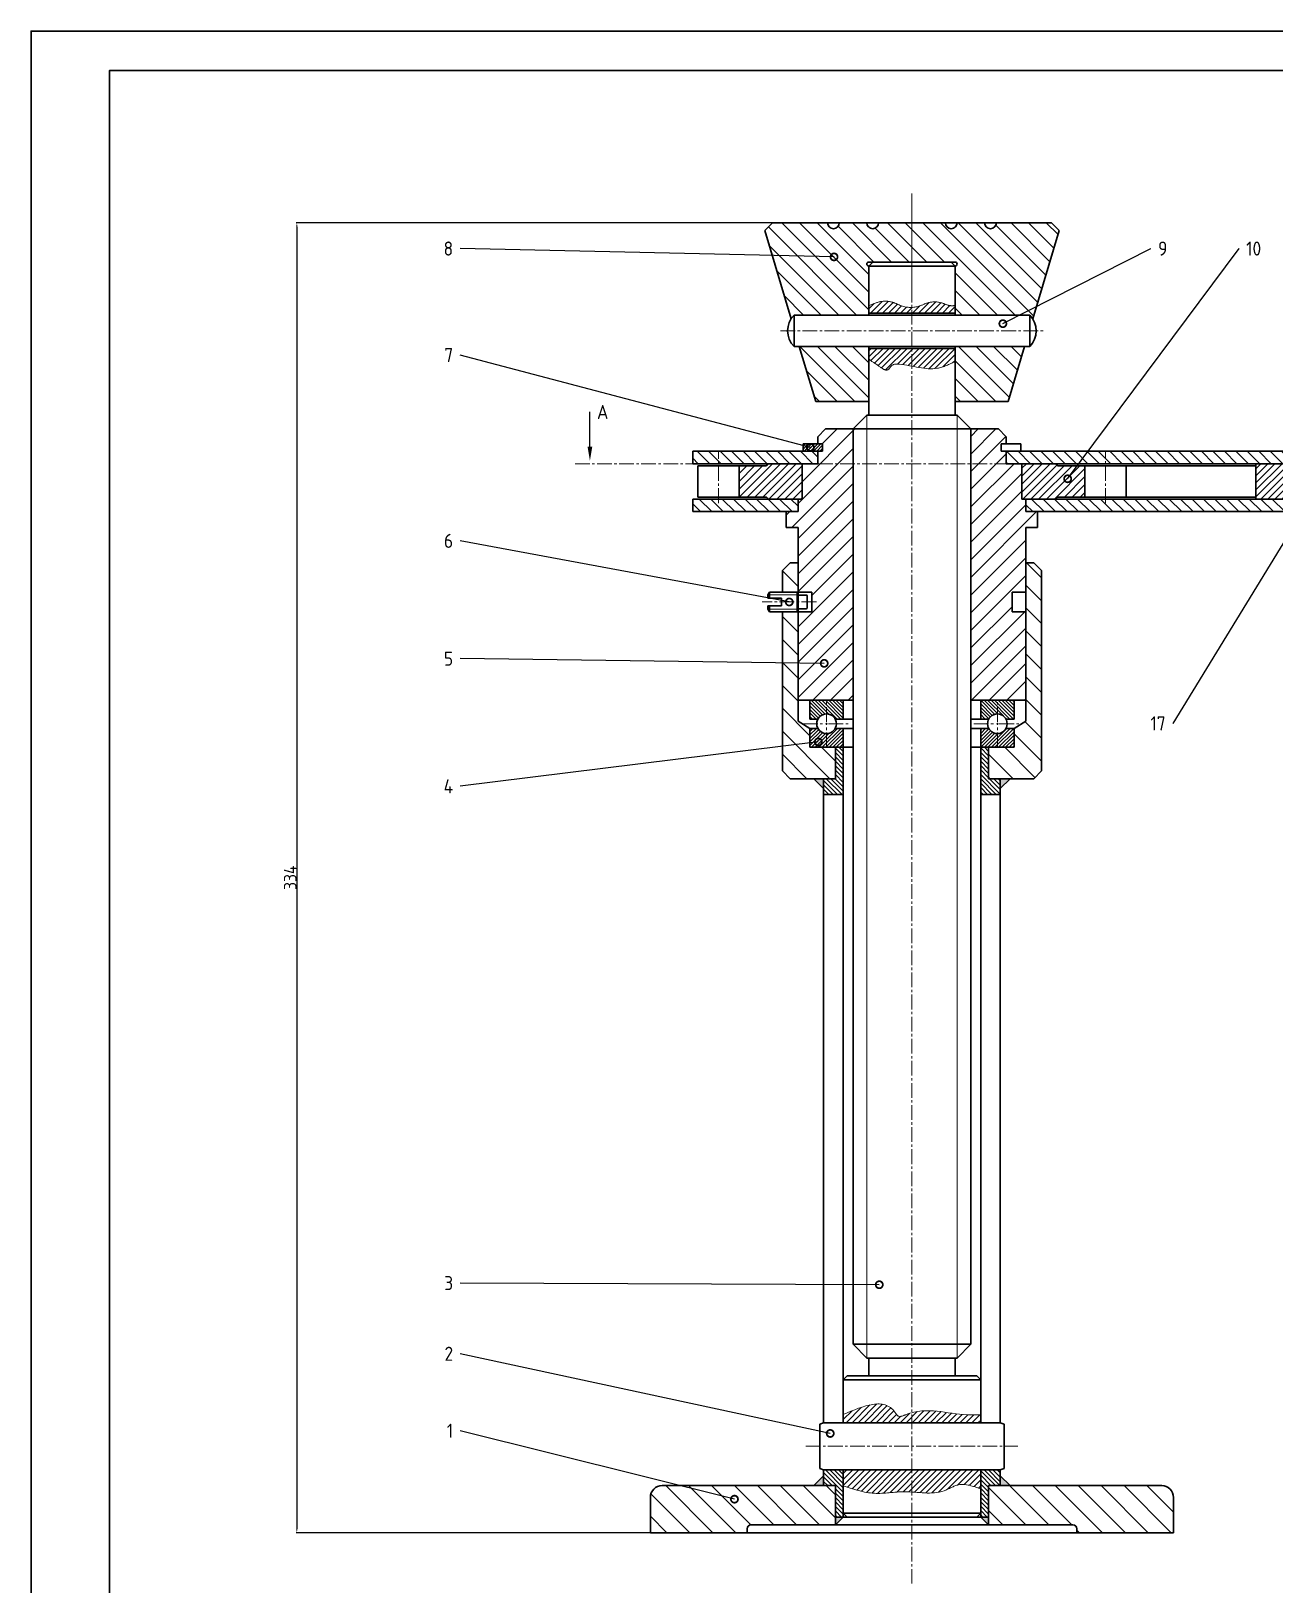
# Model space of a CAD drawing. Header units: millimetres. Extents: x 0 to 841, y 0 to 594.
# Drawn here: x 0 to 316.8, y 198.3 to 594 of the extents above; entities that cross this region are included whole.
import ezdxf
from ezdxf import colors
from ezdxf.entities.mleader import LeaderData, LeaderLine
from ezdxf.math import Vec2, Vec3

# ---------------------------------------------------------------- set-up
doc = ezdxf.new("R2010")
doc.units = ezdxf.units.MM
doc.header["$LTSCALE"] = 5
doc.linetypes.add('ACAD_ISO10W100', pattern=[18, 12, -3, 0, -3])
doc.linetypes.add('CENTER2', pattern=[1.125, 0.75, -0.125, 0.125, -0.125])
doc.layers.get('0').update_dxf_attribs({"lineweight": 30})
for name, color, linetype, lineweight in [('Axe mici', 7, 'ACAD_ISO10W100', 13), ('Cote', 7, 'Continuous', 13), ('Hasuri', 7, 'Continuous', 13), ('Thick', 7, 'Continuous', 30), ('Thick line', 7, 'Continuous', 30), ('Thin', 7, 'Continuous', 13)]:
    doc.layers.add(name, color=color, linetype=linetype, lineweight=lineweight)
doc.styles.get("Standard").update_dxf_attribs({"font": 'isocp.shx'})
doc.dimstyles.get("Standard").update_dxf_attribs({"dimtxt": 3.2, "dimasz": 1, "dimexe": 0.18, "dimexo": 0.0625, "dimgap": 0.09, "dimtad": 1, "dimdec": 0, "dimzin": 0, "dimdsep": 46, "dimtxsty": 'Standard', "dimcen": 0.09, "dimadec": 0, "dimazin": 0, "dimtfac": 1, "dimtdec": 0, "dimtofl": 0, "dimtmove": 0, "dimatfit": 3, "dimfxl": 1, "dimtolj": 1, "dimtzin": 0, "dimarcsym": 1})

# ---------------------------------------------------------------- blocks, each defined once
blk = doc.blocks.new('*U1')
at = {"layer": 'Axe mici', "color": 0, "linetype": 'CENTER2', "transparency": 16777216}
blk.add_line((0, 198.1), (0, -154.36), dxfattribs=at)
blk = doc.blocks.new('*U4')
at = {"layer": 'Axe mici', "color": 0, "linetype": 'CENTER2', "transparency": 16777216}
for p, q in [((0, 0.5), (0, 6)), ((-6, 0), (-0.5, 0)), ((0.5, 0), (6, 0)), ((0, -6), (0, -0.5))]:
    blk.add_line(p, q, dxfattribs=at)
at = {"layer": 'Axe mici', "color": 0, "linetype": 'Continuous', "transparency": 16777216}
for p, q in [((-0.25, 0), (0.25, 0)), ((0, -0.25), (0, 0.25))]:
    blk.add_line(p, q, dxfattribs=at)
blk = doc.blocks.new('*U5')
at = {"layer": 'Axe mici', "color": 0, "linetype": 'CENTER2', "transparency": 16777216}
for p, q in [((0, 0.5), (0, 6)), ((-6, 0), (-0.5, 0)), ((0.5, 0), (6, 0)), ((0, -6), (0, -0.5))]:
    blk.add_line(p, q, dxfattribs=at)
at = {"layer": 'Axe mici', "color": 0, "linetype": 'Continuous', "transparency": 16777216}
for p, q in [((-0.25, 0), (0.25, 0)), ((0, -0.25), (0, 0.25))]:
    blk.add_line(p, q, dxfattribs=at)
blk = doc.blocks.new('*U7')
at = {"layer": 'Axe mici', "color": 0, "linetype": 'CENTER2', "transparency": 16777216}
blk.add_line((0, -6.5), (0, 6.5), dxfattribs=at)
blk = doc.blocks.new('*U8')
at = {"layer": 'Axe mici', "color": 0, "linetype": 'CENTER2', "transparency": 16777216}
blk.add_line((0, -6.5), (0, 6.5), dxfattribs=at)
blk = doc.blocks.new('*U17')
at = {"layer": 'Thin', "color": 0, "linetype": 'CENTER2', "transparency": 16777216}
blk.add_line((6.9, 0), (-6.9, 0), dxfattribs=at)
blk = doc.blocks.new('*U32')
at = {"layer": 'Axe mici', "color": 0, "linetype": 'CENTER2', "transparency": 16777216}
blk.add_line((-44.89, 0), (132.21, 0), dxfattribs=at)
blk = doc.blocks.new('_DotSmall')
at = {"color": 0, "linetype": 'ByBlock', "const_width": 0.5}
blk.add_lwpolyline([(-0.0625, 0, 1), (0.0625, 0, 1)], format="xyb", close=True, dxfattribs=at)
blk = doc.blocks.new('*D35')
at = {"layer": 'Cote', "color": 0, "lineweight": -2, "transparency": 16777216}
for p, q in [((188.78, 545.18), (67.51, 545.18)), ((67.69, 544.18), (67.69, 212.63)), ((188.78, 211.63), (67.51, 211.63))]:
    blk.add_line(p, q, dxfattribs=at)
at = {"layer": 'Cote', "color": 0, "transparency": 16777216}
for points in [[(67.52, 544.18), (67.85, 544.18), (67.69, 545.18)], [(67.52, 212.63), (67.85, 212.63), (67.69, 211.63)]]:
    blk.add_solid(points, dxfattribs=at)
at = {"layer": 'Defpoints', "color": 0, "transparency": 16777216}
for p in [(188.85, 545.18), (67.69, 211.63), (188.85, 211.63)]:
    blk.add_point(p, dxfattribs=at)
at = {"layer": 'Cote', "color": 0, "transparency": 16777216, "insert": (66, 378.41), "char_height": 3.2, "attachment_point": 5, "rotation": 90}
blk.add_mtext('\\A1;334', dxfattribs=at)
blk = doc.blocks.new('*U38')
at = {"layer": 'Cote', "color": 0, "linetype": 'CENTER2', "transparency": 16777216}
blk.add_line((-27.02, 0), (27, 0), dxfattribs=at)
blk = doc.blocks.new('*U39')
at = {"layer": 'Cote', "color": 0, "linetype": 'CENTER2', "transparency": 16777216}
blk.add_line((-18.5, 0), (48.58, 0), dxfattribs=at)

msp = doc.modelspace()

# ---------------------------------------------------------------- hatches: boundary and pattern name
at = {"layer": 'Axe mici', "transparency": 33554687}
h = msp.add_hatch(dxfattribs=at)
h.set_pattern_fill('ANSI31', color=256, scale=0.34)
edge = h.paths.add_edge_path()
edge.add_line((235.35, 513.18), (224.35, 513.18))
edge.add_line((224.35, 513.18), (224.35, 508.67))
edge.add_spline(control_points=[(224.35, 508.67), (226.6, 508.24), (230.28, 507.43), (233.85, 509.14), (235.35, 509.85)], knot_values=[12.101327, 12.101327, 12.101327, 12.101327, 18.774366, 23.600512, 23.600512, 23.600512, 23.600512], degree=3, periodic=0)
edge.add_line((235.35, 509.85), (235.35, 513.18))
edge = h.paths.add_edge_path()
edge.add_line((224.35, 513.18), (213.35, 513.18))
edge.add_line((213.35, 513.18), (213.35, 510.44))
edge.add_spline(control_points=[(213.35, 510.44), (214.21, 509.88), (215.62, 508.95), (218.16, 507.08), (219.18, 509.28), (221.57, 509.19), (223.31, 508.88), (224.35, 508.67)], knot_values=[0, 0, 0, 0, 3.375082, 5.54954, 7.108817, 9.028892, 12.101327, 12.101327, 12.101327, 12.101327], degree=3, periodic=0)
edge.add_line((224.35, 508.67), (224.35, 513.18))
edge = h.paths.add_edge_path()
edge.add_spline(control_points=[(224.35, 523.63), (223.35, 523.59), (221.67, 523.85), (219.3, 525.22), (216.32, 525.34), (214.33, 524.49), (213.35, 524.07)], knot_values=[0, 0, 0, 0, 2.930173, 4.863405, 8.163182, 11.343747, 11.343747, 11.343747, 11.343747], degree=3, periodic=0)
edge.add_line((213.35, 524.07), (213.35, 522.18))
edge.add_line((213.35, 522.18), (224.35, 522.18))
edge.add_line((224.35, 522.18), (224.35, 523.63))
edge = h.paths.add_edge_path()
edge.add_spline(control_points=[(235.35, 524.11), (234.87, 524.07), (233.7, 523.98), (231.62, 525.09), (228.68, 525.16), (226.37, 523.9), (224.88, 523.66), (224.35, 523.63)], knot_values=[11.343747, 11.343747, 11.343747, 11.343747, 12.751434, 14.814129, 18.20121, 21.040683, 22.619795, 22.619795, 22.619795, 22.619795], degree=3, periodic=0)
edge.add_line((224.35, 523.63), (224.35, 522.18))
edge.add_line((224.35, 522.18), (235.35, 522.18))
edge.add_line((235.35, 522.18), (235.35, 524.11))
h = msp.add_hatch(dxfattribs=at)
h.set_pattern_fill('ANSI31', color=256, scale=0.34)
edge = h.paths.add_edge_path()
edge.add_spline(control_points=[(224.35, 242.2), (223.83, 242.06), (222.61, 241.67), (220.87, 240.85), (217.82, 246.39), (212.07, 243.96), (206.85, 241.74)], knot_values=[0, 0, 0, 0, 1.45507, 3.439391, 4.753606, 17.91054, 17.91054, 17.91054, 17.91054], degree=3, periodic=0)
edge.add_line((206.85, 241.74), (206.85, 239.63))
edge.add_line((206.85, 239.63), (224.35, 239.63))
edge.add_line((224.35, 239.63), (224.35, 242.2))
edge = h.paths.add_edge_path()
edge.add_spline(control_points=[(241.85, 241.64), (240.68, 241.62), (234.79, 241.47), (229.31, 243.5), (224.35, 242.2)], knot_values=[17.91054, 17.91054, 17.91054, 17.91054, 21.387829, 35.507834, 35.507834, 35.507834, 35.507834], degree=3, periodic=0)
edge.add_line((224.35, 242.2), (224.35, 239.63))
edge.add_line((224.35, 239.63), (241.85, 239.63))
edge.add_line((241.85, 239.63), (241.85, 241.64))
edge = h.paths.add_edge_path()
edge.add_line((224.35, 227.63), (206.85, 227.63))
edge.add_line((206.85, 227.63), (206.85, 223.57))
edge.add_spline(control_points=[(206.85, 223.57), (209.48, 222.69), (214.58, 220.98), (220.46, 222.2), (223.71, 222.04), (224.35, 222)], knot_values=[0, 0, 0, 0, 8.159681, 15.832435, 17.697988, 17.697988, 17.697988, 17.697988], degree=3, periodic=0)
edge.add_line((224.35, 222), (224.35, 227.63))
edge = h.paths.add_edge_path()
edge.add_line((241.85, 227.63), (224.35, 227.63))
edge.add_line((224.35, 227.63), (224.35, 222))
edge.add_spline(control_points=[(224.35, 222), (227.14, 221.81), (231.3, 221.17), (236.68, 224.69), (239.93, 223.48), (241.85, 222.77)], knot_values=[17.697988, 17.697988, 17.697988, 17.697988, 25.901698, 29.900362, 35.628397, 35.628397, 35.628397, 35.628397], degree=3, periodic=0)
edge.add_line((241.85, 222.77), (241.85, 227.63))
at = {"layer": 'Hasuri', "transparency": 33554687}
h = msp.add_hatch(dxfattribs=at)
h.set_pattern_fill('ANSI31', color=256, angle=90)
h.paths.add_polyline_path([(213.35, 535.18), (224.35, 535.18), (224.35, 537.72), (224.35, 545.18), (215.85, 545.18, -1), (212.85, 545.18), (205.85, 545.18, -1), (202.85, 545.18), (188.85, 545.18), (186.85, 543.18), (193.56, 520.71, -0.055535), (194.35, 521.68), (213.35, 521.68), (213.35, 534.18, -1)])
h.paths.add_polyline_path([(261.85, 543.18), (259.85, 545.18), (245.85, 545.18, -1), (242.85, 545.18), (235.85, 545.18, -1), (232.85, 545.18), (224.35, 545.18), (224.35, 535.18), (235.35, 535.18, -1), (235.35, 534.18), (235.35, 521.68), (254.35, 521.68, -0.055535), (255.13, 520.71)])
h.paths.add_polyline_path([(213.35, 513.68), (195.66, 513.68), (199.85, 499.68), (213.35, 499.68)])
h.paths.add_polyline_path([(253.03, 513.68), (235.35, 513.68), (235.35, 500.18), (235.35, 499.68), (248.85, 499.68)])
h = msp.add_hatch(dxfattribs=at)
h.set_pattern_fill('ANSI31', color=256)
h.paths.add_polyline_path([(209.35, 489.18), (212.85, 492.68), (208.85, 492.68), (202.35, 492.68), (200.35, 490.68), (200.35, 488.88), (201.6, 488.88), (201.6, 487.03), (200.35, 487.03), (200.35, 483.83), (196.35, 483.83), (196.35, 474.83), (195.35, 474.83), (195.35, 471.63), (192.35, 471.63), (192.35, 467.63), (195.35, 467.63), (195.35, 457.13), (195.35, 451.13), (198.85, 451.13), (198.85, 446.13), (195.35, 446.13), (195.35, 423.63), (209.35, 423.63)])
h = msp.add_hatch(dxfattribs=at)
h.set_pattern_fill('ANSI31', color=256)
h.paths.add_polyline_path([(256.35, 471.63), (253.35, 471.63), (253.35, 474.83), (252.35, 474.83), (252.35, 483.83), (248.35, 483.83), (248.35, 487.03), (247.1, 487.03), (247.1, 488.88), (248.35, 488.88), (248.35, 490.68), (246.35, 492.68), (239.85, 492.68), (239.35, 492.68), (239.35, 423.63), (241.85, 423.63), (250.35, 423.63), (253.35, 423.63), (253.35, 446.13), (249.85, 446.13), (249.85, 451.13), (253.35, 451.13), (253.35, 458.63), (253.35, 467.63), (256.35, 467.63)])
h = msp.add_hatch(dxfattribs=at)
h.set_pattern_fill('ANSI31', color=256, scale=0.18)
h.paths.add_polyline_path([(201.6, 488.88), (196.6, 488.88), (196.6, 487.03), (200.35, 487.03), (201.6, 487.03)])
h = msp.add_hatch(dxfattribs=at)
h.set_pattern_fill('ANSI31', color=256, scale=1.3, angle=90)
h.paths.add_polyline_path([(257.35, 456.63), (255.35, 458.63), (253.35, 458.63), (253.35, 418.25), (250.35, 416.43), (250.35, 411.63), (243.85, 411.63), (243.85, 403.63), (255.35, 403.63), (257.35, 405.63)])
h.paths.add_polyline_path([(204.85, 411.63), (198.35, 411.63), (198.35, 416.43), (195.35, 418.25), (195.35, 446.13), (191.35, 446.13), (191.35, 405.63), (193.35, 403.63), (204.85, 403.63)])
h.paths.add_polyline_path([(195.35, 458.63), (193.35, 458.63), (191.35, 456.63), (191.35, 451.13), (195.35, 451.13)])
h.paths.add_polyline_path([(290.96, 220.63, 0.414214), (287.96, 223.63), (243.85, 223.63), (243.85, 213.63), (265.35, 213.63, -0.414214), (266.35, 212.63), (266.35, 211.63), (290.96, 211.63)])
h.paths.add_polyline_path([(204.85, 223.63), (160.73, 223.63, 0.414214), (157.73, 220.63), (157.73, 211.63), (182.35, 211.63), (182.35, 212.63, -0.414214), (183.35, 213.63), (204.85, 213.63)])
h = msp.add_hatch(dxfattribs=at)
h.set_pattern_fill('ANSI31', color=256, scale=0.2, angle=90)
h.paths.add_polyline_path([(202.6, 420.13), (202.6, 423.63), (198.35, 423.63), (198.35, 418.83), (200.4, 418.83, -0.274107)])
h.paths.add_polyline_path([(204.79, 418.83), (206.85, 418.83), (206.85, 423.63), (202.6, 423.63), (202.6, 420.13, -0.274107)])
h.paths.add_polyline_path([(241.85, 423.63), (241.85, 418.83), (243.9, 418.83, -0.274107), (246.1, 420.13), (246.1, 423.63)])
h.paths.add_polyline_path([(246.1, 420.13, -0.274107), (248.29, 418.83), (250.35, 418.83), (250.35, 423.63), (246.1, 423.63)])
h = msp.add_hatch(dxfattribs=at)
h.set_pattern_fill('ANSI31', color=256, scale=0.2)
h.paths.add_polyline_path([(200.4, 416.43), (198.35, 416.43), (198.35, 411.63), (202.6, 411.63), (202.6, 415.13, -0.274107)])
h.paths.add_polyline_path([(206.85, 416.43), (204.79, 416.43, -0.274107), (202.6, 415.13), (202.6, 411.63), (206.85, 411.63)])
h.paths.add_polyline_path([(241.85, 411.63), (246.1, 411.63), (246.1, 415.13, -0.274107), (243.9, 416.43), (241.85, 416.43)])
h.paths.add_polyline_path([(246.1, 415.13), (246.1, 411.63), (250.35, 411.63), (250.35, 416.43), (248.29, 416.43, -0.274107)])
h = msp.add_hatch(dxfattribs=at)
h.set_pattern_fill('ANSI31', color=256, scale=0.25, angle=90)
h.paths.add_polyline_path([(206.85, 399.63), (206.85, 411.63), (204.85, 411.63), (204.85, 403.63), (201.85, 403.63), (201.85, 399.63)])
h.paths.add_polyline_path([(243.85, 403.63), (243.85, 411.63), (241.85, 411.63), (241.85, 399.63), (246.85, 399.63), (246.85, 403.63)])
h.paths.add_polyline_path([(204.85, 223.63), (204.85, 215.63), (206.85, 215.63), (206.85, 227.63), (201.85, 227.63), (201.85, 223.63)])
h.paths.add_polyline_path([(246.85, 223.63), (246.85, 227.63), (241.85, 227.63), (241.85, 215.63), (243.85, 215.63), (243.85, 223.63)])
h = msp.add_hatch(color=256, dxfattribs=at)
h.dxf.hatch_style = 1
h.paths.add_polyline_path([(249.35, 403.63), (246.85, 403.63), (246.85, 401.13)])
h.paths.add_polyline_path([(201.85, 403.63), (199.35, 403.63), (201.85, 401.13)])
h.paths.add_polyline_path([(246.85, 226.13), (246.85, 223.63), (249.35, 223.63)])
h.paths.add_polyline_path([(243.85, 215.63), (241.85, 215.63), (243.85, 213.63)])
h.paths.add_polyline_path([(206.85, 215.63), (204.85, 215.63), (204.85, 213.63)])
h.paths.add_polyline_path([(201.85, 226.13), (199.35, 223.63), (201.85, 223.63)])
at = {"layer": 'Thick', "transparency": 33554687}
h = msp.add_hatch(dxfattribs=at)
h.set_pattern_fill('ANGLE', color=256)
h.set_pattern_definition([(0, (0, 0), (0, 6.985), [5.08, -1.905]), (90, (0, 0), (-6.985, 4e-16), [5.08, -1.905])])
h.paths.add_polyline_path([(201.85, 403.63), (199.35, 403.63), (201.85, 401.13)])
h.paths.add_polyline_path([(249.35, 403.63), (246.85, 403.63), (246.85, 401.13)])
h.paths.add_polyline_path([(201.85, 226.13), (199.35, 223.63), (201.85, 223.63)])
h.paths.add_polyline_path([(246.85, 226.13), (246.85, 223.63), (249.35, 223.63)])
h.paths.add_polyline_path([(243.85, 215.63), (241.85, 215.63), (243.85, 213.63)])
h.paths.add_polyline_path([(206.85, 215.63), (204.85, 215.63), (204.85, 213.63)])
at = {"layer": 'Thin', "transparency": 33554687}
h = msp.add_hatch(dxfattribs=at)
h.set_pattern_fill('ANSI31', color=256, scale=0.65, angle=90)
h.paths.add_polyline_path([(200.35, 487.03), (168.5, 487.03), (168.5, 483.83), (200.35, 483.83)])
h.paths.add_polyline_path([(195.35, 474.83), (168.5, 474.83), (168.5, 471.63), (195.35, 471.63)])
h.paths.add_polyline_path([(319.95, 487.03), (248.35, 487.03), (248.35, 483.83), (319.95, 483.83)])
h.paths.add_polyline_path([(319.95, 474.83), (253.35, 474.83), (253.35, 471.63), (319.95, 471.63)])
h.paths.add_polyline_path([(423.93, 490.33, 1), (415.93, 490.33), (339.52, 490.33), (339.52, 490.03, -0.414214), (336.52, 487.03), (325.95, 487.03), (325.95, 483.83), (335.47, 483.83), (335.47, 483.33), (352.25, 483.33), (354.45, 484.33), (360.05, 484.33), (360.05, 485.33), (387.05, 485.33), (423.93, 485.33)])
h.paths.add_polyline_path([(423.93, 473.33), (364.93, 473.33), (360.05, 473.33), (360.05, 474.33), (354.45, 474.33), (352.25, 475.33), (335.47, 475.33), (335.47, 474.83), (325.95, 474.83), (325.95, 471.63), (336.52, 471.63, -0.414214), (339.52, 468.63), (339.52, 468.33), (415.93, 468.33, 1), (423.93, 468.33)])
h = msp.add_hatch(dxfattribs=at)
h.set_pattern_fill('ANSI31', color=256, scale=0.45)
h.paths.add_polyline_path([(196.35, 483.83), (187.6, 483.83, -0.414214), (187.1, 483.33), (180.3, 483.33), (180.3, 479.33), (196.35, 479.33)])
h.paths.add_polyline_path([(196.35, 479.33), (180.3, 479.33), (180.3, 475.33), (187.1, 475.33, -0.414214), (187.6, 474.83), (196.35, 474.83)])
h.paths.add_polyline_path([(268.4, 483.33), (261.59, 483.33, -0.414214), (261.09, 483.83), (252.35, 483.83), (252.35, 479.33), (268.4, 479.33)])
h.paths.add_polyline_path([(268.4, 479.33), (252.35, 479.33), (252.35, 474.83), (261.09, 474.83, -0.414214), (261.59, 475.33), (268.4, 475.33)])
h = msp.add_hatch(dxfattribs=at)
h.set_pattern_fill('ANSI31', color=256, scale=0.4)
h.paths.add_polyline_path([(319.95, 483.83), (311.95, 483.83), (311.95, 479.33), (319.95, 479.33)])
h.paths.add_polyline_path([(319.95, 479.33), (311.95, 479.33), (311.95, 474.83), (319.95, 474.83)])
h.paths.add_polyline_path([(333.95, 483.83), (325.95, 483.83), (325.95, 479.33), (333.95, 479.33)])
h.paths.add_polyline_path([(333.95, 479.33), (325.95, 479.33), (325.95, 474.83), (333.95, 474.83)])

# ---------------------------------------------------------------- linework, layer by layer
at = {"layer": 'Axe mici'}
msp.add_line((224.35, 552.68), (224.35, 527.71), dxfattribs=at)
for points in [[(213.35, 524.07), (216.36, 525.1), (219.65, 524.88), (221.42, 524.11), (225.92, 523.89), (228.59, 524.85), (231.98, 524.76), (233.94, 524.11), (235.35, 524.11)], [(213.35, 510.44), (216.14, 508.55), (218.16, 507.74), (219.25, 508.86), (221.14, 509.17), (230.83, 508.15), (235.35, 509.85)], [(206.85, 241.74), (219.99, 242.34), (220.84, 241.34), (222.79, 241.69), (238.37, 241.64), (241.85, 241.64)], [(206.85, 223.57), (214.78, 221.67), (222.44, 222.07), (232.51, 222.32), (236.21, 223.82), (241.85, 222.77)]]:
    msp.add_spline(points, degree=3, dxfattribs=at)
at = {"layer": 'Thick'}
for p, q in [((186.85, 543.18), (188.85, 545.18)), ((186.85, 543.18), (193.56, 520.71)), ((224.35, 545.18), (188.85, 545.18)), ((224.35, 545.18), (204.35, 545.18)), ((224.35, 545.18), (214.35, 545.18)), ((224.35, 545.18), (259.85, 545.18)), ((224.35, 545.18), (224.35, 545.18)), ((261.85, 543.18), (255.13, 520.71)), ((261.85, 543.18), (259.85, 545.18)), ((213.35, 534.18), (214.35, 535.18)), ((224.35, 535.18), (213.35, 535.18)), ((224.35, 534.18), (213.35, 534.18)), ((213.35, 534.18), (213.35, 521.68)), ((224.35, 534.18), (213.35, 534.18)), ((213.35, 534.18), (213.35, 521.68)), ((224.35, 535.18), (214.35, 535.18)), ((224.35, 535.18), (234.35, 535.18)), ((224.35, 535.18), (235.35, 535.18)), ((224.35, 534.18), (235.35, 534.18)), ((224.35, 534.18), (235.35, 534.18)), ((235.35, 534.18), (234.35, 535.18)), ((235.35, 534.18), (235.35, 521.68)), ((235.35, 534.18), (235.35, 521.68)), ((194.35, 517.68), (194.35, 521.68)), ((194.35, 521.68), (224.35, 521.68)), ((213.35, 522.18), (224.35, 522.18)), ((235.35, 522.18), (224.35, 522.18)), ((254.35, 521.68), (224.35, 521.68)), ((254.35, 517.68), (254.35, 521.68)), ((194.35, 517.68), (194.35, 513.68)), ((254.35, 517.68), (254.35, 513.68)), ((194.35, 513.68), (224.35, 513.68)), ((195.66, 513.68), (199.85, 499.68)), ((213.35, 513.68), (213.35, 500.18)), ((213.35, 513.68), (213.35, 496.18)), ((213.35, 513.18), (224.35, 513.18)), ((254.35, 513.68), (224.35, 513.68)), ((235.35, 513.18), (224.35, 513.18)), ((235.35, 513.68), (235.35, 500.18)), ((235.35, 513.68), (235.35, 496.18)), ((253.03, 513.68), (248.85, 499.68)), ((199.85, 499.68), (213.35, 499.68)), ((248.85, 499.68), (235.35, 499.68)), ((212.85, 496.18), (209.35, 492.68)), ((212.85, 496.18), (213.35, 496.18)), ((213.35, 496.18), (235.35, 496.18)), ((235.35, 496.18), (235.85, 496.18)), ((235.85, 496.18), (239.35, 492.68)), ((209.35, 492.68), (209.35, 259.61)), ((209.35, 492.68), (239.35, 492.68)), ((213.35, 492.68), (212.85, 492.68)), ((213.35, 492.68), (235.35, 492.68)), ((235.35, 492.68), (235.85, 492.68)), ((239.35, 492.68), (239.35, 259.61)), ((168.5, 487.03), (168.5, 483.83)), ((200.35, 487.03), (168.5, 487.03)), ((201.6, 488.88), (196.6, 488.88)), ((196.6, 488.88), (196.6, 487.03)), ((200.35, 483.83), (200.35, 487.03)), ((247.1, 488.88), (252.1, 488.88)), ((248.35, 487.03), (336.52, 487.03)), ((252.1, 488.88), (252.1, 487.03)), ((168.5, 483.83), (200.35, 483.83)), ((169.8, 475.33), (169.8, 483.33)), ((169.8, 483.33), (180.3, 483.33)), ((180.3, 479.33), (180.3, 483.33)), ((180.3, 483.33), (187.1, 483.33)), ((187.6, 483.83), (187.6, 483.83)), ((319.95, 483.83), (248.35, 483.83)), ((261.09, 483.83), (261.09, 483.83)), ((268.4, 483.33), (261.59, 483.33)), ((268.4, 479.33), (268.4, 483.33)), ((311.95, 483.33), (268.4, 483.33)), ((278.9, 475.33), (278.9, 483.33)), ((311.95, 474.83), (311.95, 483.83)), ((180.3, 479.33), (180.3, 475.33)), ((268.4, 479.33), (268.4, 475.33)), ((196.35, 474.83), (168.5, 474.83)), ((168.5, 474.83), (168.5, 474.83)), ((168.5, 474.83), (168.5, 471.63)), ((169.8, 475.33), (180.3, 475.33)), ((180.3, 475.33), (187.1, 475.33)), ((187.6, 474.83), (187.6, 474.83)), ((252.35, 474.83), (319.95, 474.83)), ((261.09, 474.83), (261.09, 474.83)), ((268.4, 475.33), (261.59, 475.33)), ((311.95, 475.33), (268.4, 475.33)), ((280.19, 474.83), (280.19, 474.83)), ((168.5, 471.63), (195.35, 471.63)), ((336.52, 471.63), (253.35, 471.63)), ((193.35, 458.63), (191.35, 456.63)), ((191.35, 456.63), (191.35, 451.13)), ((195.35, 458.63), (193.35, 458.63)), ((195.35, 418.25), (195.35, 458.63)), ((253.35, 418.25), (253.35, 458.63)), ((253.35, 458.63), (255.35, 458.63)), ((255.35, 458.63), (257.35, 456.63)), ((257.35, 456.63), (257.35, 405.63)), ((188.05, 451.13), (187.65, 450.44)), ((197.65, 451.13), (188.05, 451.13)), ((188.05, 451.13), (188.05, 449.63)), ((188.25, 451.13), (188.25, 451.13)), ((195.35, 451.13), (191.35, 451.13)), ((195.15, 451.13), (195.15, 450.58)), ((187.65, 450.44), (187.65, 449.63)), ((191.15, 449.63), (187.65, 449.63)), ((191.15, 447.63), (187.65, 447.63)), ((187.65, 447.63), (187.65, 446.82)), ((188.05, 447.63), (188.05, 446.13)), ((191.15, 448.63), (191.15, 449.63)), ((191.15, 448.63), (191.15, 447.63)), ((195.15, 450.58), (195.15, 446.68)), ((197.45, 450.38), (195.35, 450.38)), ((197.65, 448.63), (197.65, 450.18)), ((197.65, 448.63), (197.65, 447.08)), ((188.05, 446.13), (187.65, 446.82)), ((188.05, 446.13), (191.35, 446.13)), ((195.35, 446.13), (191.35, 446.13)), ((191.35, 446.13), (191.35, 405.63)), ((195.15, 446.68), (195.15, 446.13)), ((197.45, 446.88), (195.35, 446.88)), ((198.35, 423.63), (206.85, 423.63)), ((206.85, 423.63), (209.35, 423.63)), ((239.35, 423.63), (241.85, 423.63)), ((241.85, 423.63), (250.35, 423.63)), ((198.35, 416.43), (195.35, 418.25)), ((198.35, 416.43), (198.35, 411.63)), ((200.4, 416.43), (198.35, 416.43)), ((209.35, 416.43), (204.79, 416.43)), ((239.35, 416.43), (243.9, 416.43)), ((248.29, 416.43), (250.35, 416.43)), ((250.35, 416.43), (253.35, 418.25)), ((250.35, 416.43), (250.35, 411.63)), ((206.85, 411.63), (198.35, 411.63)), ((204.85, 403.63), (204.85, 411.63)), ((206.85, 411.63), (209.35, 411.63)), ((206.85, 411.63), (206.85, 239.63)), ((206.85, 411.63), (206.85, 401.63)), ((206.85, 411.63), (206.85, 399.63)), ((241.85, 411.63), (239.35, 411.63)), ((241.85, 411.63), (250.35, 411.63)), ((241.85, 411.63), (241.85, 239.63)), ((243.85, 403.63), (243.85, 411.63)), ((193.35, 403.63), (191.35, 405.63)), ((193.35, 403.63), (204.85, 403.63)), ((201.85, 401.13), (199.35, 403.63)), ((201.85, 403.63), (201.85, 239.63)), ((255.35, 403.63), (243.85, 403.63)), ((246.85, 403.63), (246.85, 239.63)), ((246.85, 401.13), (249.35, 403.63)), ((255.35, 403.63), (257.35, 405.63)), ((206.85, 399.63), (201.85, 399.63)), ((241.85, 399.63), (246.85, 399.63)), ((209.35, 259.61), (212.85, 256.11)), ((209.35, 259.61), (239.35, 259.61)), ((235.85, 256.11), (239.35, 259.61)), ((212.85, 256.11), (235.35, 256.11)), ((213.35, 256.11), (213.35, 251.56)), ((235.35, 256.11), (235.35, 251.56)), ((235.35, 256.11), (235.85, 256.11)), ((207.85, 251.56), (206.85, 250.56)), ((213.35, 250.56), (206.85, 250.56)), ((213.35, 251.56), (207.85, 251.56)), ((213.35, 251.56), (235.35, 251.56)), ((213.35, 250.56), (235.35, 250.56)), ((235.35, 251.56), (240.85, 251.56)), ((235.35, 250.56), (241.85, 250.56)), ((241.85, 250.56), (240.85, 251.56)), ((206.85, 246.63), (206.85, 239.63)), ((241.85, 246.63), (241.85, 239.63)), ((201.85, 239.63), (200.85, 239.27)), ((200.85, 239.27), (200.85, 228)), ((201.85, 239.63), (246.85, 239.63)), ((201.85, 239.63), (201.85, 239.63)), ((246.85, 239.63), (246.85, 239.63)), ((246.85, 239.63), (247.85, 239.27)), ((247.85, 239.27), (247.85, 228)), ((199.35, 223.63), (201.85, 226.13)), ((201.85, 227.63), (200.85, 228)), ((206.85, 227.63), (201.85, 227.63)), ((201.85, 227.63), (201.85, 227.63)), ((201.85, 227.63), (201.85, 223.63)), ((206.85, 215.63), (206.85, 227.63)), ((206.85, 227.63), (241.85, 227.63)), ((206.85, 227.63), (206.85, 215.63)), ((206.85, 227.63), (206.85, 216.63)), ((206.85, 215.63), (206.85, 225.63)), ((241.85, 227.63), (246.85, 227.63)), ((241.85, 227.63), (241.85, 215.63)), ((241.85, 227.63), (241.85, 216.63)), ((246.85, 227.63), (247.85, 228)), ((246.85, 227.63), (246.85, 227.63)), ((246.85, 227.63), (246.85, 223.63)), ((249.35, 223.63), (246.85, 226.13)), ((160.73, 223.63), (204.85, 223.63)), ((204.85, 223.63), (204.85, 213.63)), ((287.96, 223.63), (243.85, 223.63)), ((243.85, 223.63), (243.85, 213.63)), ((157.73, 211.63), (157.73, 220.63)), ((290.96, 211.63), (290.96, 220.63)), ((204.85, 215.63), (224.35, 215.63)), ((204.85, 213.63), (206.85, 215.63)), ((206.85, 216.63), (207.85, 215.63)), ((206.85, 216.63), (224.35, 216.63)), ((207.85, 215.63), (224.35, 215.63)), ((241.85, 216.63), (224.35, 216.63)), ((240.85, 215.63), (224.35, 215.63)), ((243.85, 215.63), (224.35, 215.63)), ((241.85, 216.63), (240.85, 215.63)), ((243.85, 213.63), (241.85, 215.63)), ((224.35, 211.63), (157.73, 211.63)), ((182.35, 211.63), (182.35, 212.63)), ((183.35, 213.63), (224.35, 213.63)), ((265.35, 213.63), (224.35, 213.63)), ((224.35, 211.63), (290.96, 211.63)), ((266.35, 211.63), (266.35, 212.63))]:
    msp.add_line(p, q, dxfattribs=at)
for points in [[(0, 0), (841, 0), (841, 594), (0, 594)], [(20, 10), (831, 10), (831, 584), (20, 584)]]:
    msp.add_lwpolyline(points, close=True, dxfattribs=at)
for centre, radius, start, end in [((204.35, 545.18), 1.5, 180, 0), ((214.35, 545.18), 1.5, 180, 0), ((234.35, 545.18), 1.5, 180, 0), ((244.35, 545.18), 1.5, 180, 0), ((213.35, 534.68), 0.5, 90, 270), ((235.35, 534.68), 0.5, 270, 90), ((198.35, 517.68), 5.66, 135, 225), ((250.35, 517.68), 5.66, 315, 45), ((187.1, 483.83), 0.5, 270, 0), ((261.59, 483.83), 0.5, 180, 270), ((187.1, 474.83), 0.5, 0, 90), ((261.59, 474.83), 0.5, 90, 180), ((195.35, 450.58), 0.2, 180, 270), ((197.45, 450.18), 0.2, 0, 90), ((195.35, 446.68), 0.2, 90, 180), ((197.45, 447.08), 0.2, 270, 0), ((160.73, 220.63), 3, 90, 180), ((287.96, 220.63), 3, 0, 90), ((183.35, 212.63), 1, 90, 180), ((265.35, 212.63), 1, 0, 90)]:
    msp.add_arc(centre, radius, start, end, dxfattribs=at)
at = {"layer": 'Thick line'}
for p, q in [((200.35, 490.68), (202.35, 492.68)), ((200.35, 490.68), (200.35, 488.88)), ((208.85, 492.68), (202.35, 492.68)), ((208.85, 492.68), (224.35, 492.68)), ((212.35, 492.68), (236.35, 492.68)), ((224.35, 492.68), (239.85, 492.68)), ((239.85, 492.68), (246.35, 492.68)), ((248.35, 490.68), (246.35, 492.68)), ((248.35, 490.68), (248.35, 488.88)), ((200.35, 488.88), (201.6, 488.88)), ((201.6, 487.03), (200.35, 487.03)), ((200.35, 487.03), (200.35, 483.83)), ((201.6, 488.88), (201.6, 487.03)), ((248.35, 488.88), (247.1, 488.88)), ((247.1, 488.88), (247.1, 487.03)), ((247.1, 487.03), (248.35, 487.03)), ((248.35, 487.03), (248.35, 483.83)), ((248.35, 487.03), (248.35, 483.83)), ((200.35, 483.83), (196.35, 483.83)), ((196.35, 483.83), (196.35, 474.83)), ((248.35, 483.83), (252.35, 483.83)), ((248.35, 483.83), (252.35, 483.83)), ((252.35, 483.83), (252.35, 474.83)), ((196.35, 474.83), (195.35, 474.83)), ((195.35, 474.83), (195.35, 471.63)), ((252.35, 474.83), (253.35, 474.83)), ((252.35, 474.83), (253.35, 474.83)), ((253.35, 474.83), (253.35, 471.63)), ((195.35, 471.63), (192.35, 471.63)), ((192.35, 471.63), (192.35, 467.63)), ((253.35, 471.63), (256.35, 471.63)), ((253.35, 471.63), (256.35, 471.63)), ((256.35, 471.63), (256.35, 467.63)), ((192.35, 467.63), (195.35, 467.63)), ((195.35, 467.63), (195.35, 457.13)), ((256.35, 467.63), (253.35, 467.63)), ((253.35, 467.63), (253.35, 457.13)), ((195.35, 452.13), (195.35, 423.63)), ((195.35, 451.13), (198.85, 451.13)), ((198.85, 451.13), (198.85, 446.13)), ((249.85, 451.13), (249.85, 446.13)), ((253.35, 451.13), (249.85, 451.13)), ((253.35, 452.13), (253.35, 423.63)), ((195.35, 446.13), (198.85, 446.13)), ((253.35, 446.13), (249.85, 446.13)), ((195.35, 423.63), (209.35, 423.63)), ((198.35, 418.83), (198.35, 423.63)), ((206.85, 418.83), (206.85, 423.63)), ((253.35, 423.63), (239.35, 423.63)), ((241.85, 418.83), (241.85, 423.63)), ((250.35, 418.83), (250.35, 423.63)), ((198.35, 418.83), (200.4, 418.83)), ((200.4, 416.43), (198.35, 416.43)), ((198.35, 411.63), (198.35, 416.43)), ((204.79, 418.83), (209.35, 418.83)), ((209.35, 416.43), (204.79, 416.43)), ((206.85, 411.63), (206.85, 416.43)), ((243.9, 418.83), (239.35, 418.83)), ((239.35, 416.43), (243.9, 416.43)), ((241.85, 411.63), (241.85, 416.43)), ((250.35, 418.83), (248.29, 418.83)), ((248.29, 416.43), (250.35, 416.43)), ((250.35, 411.63), (250.35, 416.43)), ((209.35, 411.63), (198.35, 411.63)), ((239.35, 411.63), (250.35, 411.63))]:
    msp.add_line(p, q, dxfattribs=at)
for centre in [(202.6, 417.63), (246.1, 417.63)]:
    msp.add_circle(centre, 2.5, dxfattribs=at)
at = {"layer": 'Thin'}
for p, q in [((212.85, 496.18), (212.85, 256.11)), ((235.85, 496.18), (235.85, 256.11)), ((187.65, 450.44), (195.15, 450.44)), ((187.65, 446.82), (195.15, 446.82)), ((206.85, 215.63), (206.85, 227.63))]:
    msp.add_line(p, q, dxfattribs=at)

# ---------------------------------------------------------------- block references
at = {"layer": 'Axe mici', "linetype": 'CENTER2'}
for name, p in [('*U1', (224.35, 353.04)), ('*U7', (175.05, 480.33)), ('*U8', (273.65, 480.33)), ('*U32', (183.42, 483.82)), ('*U4', (202.6, 417.63)), ('*U5', (246.1, 417.63))]:
    msp.add_blockref(name, p, dxfattribs=at)
at = {"layer": 'Cote', "linetype": 'CENTER2'}
for name, p in [('*U39', (209.35, 517.68)), ('*U38', (224.35, 233.63))]:
    msp.add_blockref(name, p, dxfattribs=at)
at = {"layer": 'Thin', "linetype": 'CENTER2'}
msp.add_blockref('*U17', (193.1, 448.63), dxfattribs=at)

# ---------------------------------------------------------------- dimensions: what is measured, and where the dimension line sits
at = {"layer": 'Cote'}
dim = msp.add_linear_dim(base=(67.69, 211.63), p1=(188.85, 545.18), p2=(188.85, 211.63), angle=90, dimstyle='Standard', dxfattribs=at)
dim.commit()
dim.dimension.update_dxf_attribs({"geometry": '*D35', "text_midpoint": (66, 378.41)})

# ---------------------------------------------------------------- leaders
at = {"layer": 'Thick'}
ml = msp.add_multileader_mtext('Standard', dxfattribs=at)
ml.set_content('A', color=256)
ml.set_leader_properties()
ml.build(insert=Vec2(0, 0))
ml.multileader.update_dxf_attribs({"dogleg_length": 0, "arrow_head_size": 3.6, "scale": 20})
ctx = ml.context
ctx.base_point, ctx.scale, ctx.char_height, ctx.arrow_head_size, ctx.landing_gap_size, ctx.plane_origin = Vec3(142.33, 497.01), 20, 3.6, 3.6, 1.8, Vec3(142.33, 485.49)
notes = []
notes.append((ctx, [(0, (1, 1, 0), (142.33, 497.01), (1, 0), 0, [(0, [(142.33, 484.56)], 0, [])])]))
ctx.mtext.insert, ctx.mtext.flow_direction = Vec3(144.13, 498.81), 5
at = {"layer": 'Thin'}
ml = msp.add_multileader_mtext('Standard', dxfattribs=at)
ml.set_content('8', color=256)
ml.set_leader_properties()
ml.set_arrow_properties(name='DOTSMALL')
ml.build(insert=Vec2(0, 0))
ml.multileader.update_dxf_attribs({"dogleg_length": 0, "arrow_head_size": 3.6, "scale": 20})
ctx = ml.context
ctx.base_point, ctx.scale, ctx.char_height, ctx.arrow_head_size, ctx.landing_gap_size, ctx.plane_origin = Vec3(104.26, 538.62), 20, 3.6, 3.6, 1.8, Vec3(204.5, 536.5)
ctx.text_align_type = 2
notes.append((ctx, [(0, (1, 1, 0), (109.3, 538.62), (-1, 0), 0, [(0, [(204.5, 536.5)], 0, [])])]))
ctx.mtext.insert, ctx.mtext.alignment, ctx.mtext.flow_direction = Vec3(107.5, 540.42), 3, 5
ml = msp.add_multileader_mtext('Standard', dxfattribs=at)
ml.set_content('9', color=256)
ml.set_leader_properties()
ml.set_arrow_properties(name='DOTSMALL')
ml.build(insert=Vec2(0, 0))
ml.multileader.update_dxf_attribs({"dogleg_length": 0, "arrow_head_size": 3.6, "scale": 20})
ctx = ml.context
ctx.base_point, ctx.scale, ctx.char_height, ctx.arrow_head_size, ctx.landing_gap_size, ctx.plane_origin = Vec3(285.22, 538.62), 20, 3.6, 3.6, 1.8, Vec3(247.5, 519.5)
notes.append((ctx, [(0, (1, 1, 0), (285.22, 538.62), (1, 0), 0, [(0, [(247.5, 519.5)], 0, [])])]))
ctx.mtext.insert, ctx.mtext.flow_direction = Vec3(287.02, 540.42), 5
ml = msp.add_multileader_mtext('Standard', dxfattribs=at)
ml.set_content('10', color=256)
ml.set_leader_properties()
ml.set_arrow_properties(name='DOTSMALL')
ml.build(insert=Vec2(0, 0))
ml.multileader.update_dxf_attribs({"dogleg_length": 0, "arrow_head_size": 3.6, "scale": 20})
ctx = ml.context
ctx.base_point, ctx.scale, ctx.char_height, ctx.arrow_head_size, ctx.landing_gap_size, ctx.plane_origin = Vec3(307.66, 538.62), 20, 3.6, 3.6, 1.8, Vec3(264, 480)
notes.append((ctx, [(0, (1, 1, 0), (307.66, 538.62), (1, 0), 0, [(0, [(264, 480)], 0, [])])]))
ctx.mtext.insert, ctx.mtext.flow_direction = Vec3(309.46, 540.42), 5
ml = msp.add_multileader_mtext('Standard', dxfattribs=at)
ml.set_content('7', color=256)
ml.set_leader_properties()
ml.set_arrow_properties(name='DOTSMALL')
ml.build(insert=Vec2(0, 0))
ml.multileader.update_dxf_attribs({"dogleg_length": 0, "arrow_head_size": 3.6, "scale": 20})
ctx = ml.context
ctx.base_point, ctx.scale, ctx.char_height, ctx.arrow_head_size, ctx.landing_gap_size, ctx.plane_origin = Vec3(104.26, 511.5), 20, 3.6, 3.6, 1.8, Vec3(198.5, 488)
ctx.text_align_type = 2
notes.append((ctx, [(0, (1, 1, 0), (109.3, 511.5), (-1, 0), 0, [(0, [(198.5, 488)], 0, [])])]))
ctx.mtext.insert, ctx.mtext.alignment, ctx.mtext.flow_direction = Vec3(107.5, 513.3), 3, 5
ml = msp.add_multileader_mtext('Standard', dxfattribs=at)
ml.set_content('17', color=256)
ml.set_leader_properties()
ml.build(insert=Vec2(0, 0))
ml.multileader.update_dxf_attribs({"dogleg_length": 0, "arrow_head_size": 3.6, "scale": 20})
ctx = ml.context
ctx.base_point, ctx.scale, ctx.char_height, ctx.arrow_head_size, ctx.landing_gap_size, ctx.plane_origin = Vec3(283.92, 417.7), 20, 3.6, 3.6, 1.8, Vec3(322.53, 469.55)
ctx.text_align_type = 2
notes.append((ctx, [(0, (1, 1, 0), (290.76, 417.7), (-1, 0), 0, [(0, [(322.53, 469.55)], 0, [])])]))
ctx.mtext.insert, ctx.mtext.alignment, ctx.mtext.flow_direction = Vec3(288.96, 419.5), 3, 5
ml = msp.add_multileader_mtext('Standard', dxfattribs=at)
ml.set_content('6', color=256)
ml.set_leader_properties()
ml.set_arrow_properties(name='DOTSMALL')
ml.build(insert=Vec2(0, 0))
ml.multileader.update_dxf_attribs({"dogleg_length": 0, "arrow_head_size": 3.6, "scale": 20})
ctx = ml.context
ctx.base_point, ctx.scale, ctx.char_height, ctx.arrow_head_size, ctx.landing_gap_size, ctx.plane_origin = Vec3(103.87, 464.2), 20, 3.6, 3.6, 1.8, Vec3(193.1, 448.63)
ctx.text_align_type = 2
notes.append((ctx, [(0, (1, 1, 0), (109.3, 464.2), (-1, 0), 0, [(0, [(193.1, 448.63)], 0, [])])]))
ctx.mtext.insert, ctx.mtext.alignment, ctx.mtext.flow_direction = Vec3(107.5, 466), 3, 5
ml = msp.add_multileader_mtext('Standard', dxfattribs=at)
ml.set_content('5', color=256)
ml.set_leader_properties()
ml.set_arrow_properties(name='DOTSMALL')
ml.build(insert=Vec2(0, 0))
ml.multileader.update_dxf_attribs({"dogleg_length": 0, "arrow_head_size": 3.6, "scale": 20})
ctx = ml.context
ctx.base_point, ctx.scale, ctx.char_height, ctx.arrow_head_size, ctx.landing_gap_size, ctx.plane_origin = Vec3(104.11, 434.2), 20, 3.6, 3.6, 1.8, Vec3(202, 433)
ctx.text_align_type = 2
notes.append((ctx, [(0, (1, 1, 0), (109.3, 434.2), (-1, 0), 0, [(0, [(202, 433)], 0, [])])]))
ctx.mtext.insert, ctx.mtext.alignment, ctx.mtext.flow_direction = Vec3(107.5, 436), 3, 5
ml = msp.add_multileader_mtext('Standard', dxfattribs=at)
ml.set_content('4', color=256)
ml.set_leader_properties()
ml.set_arrow_properties(name='DOTSMALL')
ml.build(insert=Vec2(0, 0))
ml.multileader.update_dxf_attribs({"dogleg_length": 0, "arrow_head_size": 3.6, "scale": 20})
ctx = ml.context
ctx.base_point, ctx.scale, ctx.char_height, ctx.arrow_head_size, ctx.landing_gap_size, ctx.plane_origin = Vec3(103.9, 401.7), 20, 3.6, 3.6, 1.8, Vec3(200.5, 413)
ctx.text_align_type = 2
notes.append((ctx, [(0, (1, 1, 0), (109.3, 401.7), (-1, 0), 0, [(0, [(200.5, 413)], 0, [])])]))
ctx.mtext.insert, ctx.mtext.alignment, ctx.mtext.flow_direction = Vec3(107.5, 403.5), 3, 5
ml = msp.add_multileader_mtext('Standard', dxfattribs=at)
ml.set_content('3', color=256)
ml.set_leader_properties()
ml.set_arrow_properties(name='DOTSMALL')
ml.build(insert=Vec2(0, 0))
ml.multileader.update_dxf_attribs({"dogleg_length": 0, "arrow_head_size": 3.6, "scale": 20})
ctx = ml.context
ctx.base_point, ctx.scale, ctx.char_height, ctx.arrow_head_size, ctx.landing_gap_size, ctx.plane_origin = Vec3(104.11, 275.2), 20, 3.6, 3.6, 1.8, Vec3(216.02, 274.78)
ctx.text_align_type = 2
notes.append((ctx, [(0, (1, 1, 0), (109.3, 275.2), (-1, 0), 0, [(0, [(216.02, 274.78)], 0, [])])]))
ctx.mtext.insert, ctx.mtext.alignment, ctx.mtext.flow_direction = Vec3(107.5, 277), 3, 5
ml = msp.add_multileader_mtext('Standard', dxfattribs=at)
ml.set_content('2', color=256)
ml.set_leader_properties()
ml.set_arrow_properties(name='DOTSMALL')
ml.build(insert=Vec2(0, 0))
ml.multileader.update_dxf_attribs({"dogleg_length": 0, "arrow_head_size": 3.6, "scale": 20})
ctx = ml.context
ctx.base_point, ctx.scale, ctx.char_height, ctx.arrow_head_size, ctx.landing_gap_size, ctx.plane_origin = Vec3(103.95, 257.2), 20, 3.6, 3.6, 1.8, Vec3(203.53, 236.91)
ctx.text_align_type = 2
notes.append((ctx, [(0, (1, 1, 0), (109.3, 257.2), (-1, 0), 0, [(0, [(203.53, 236.91)], 0, [])])]))
ctx.mtext.insert, ctx.mtext.alignment, ctx.mtext.flow_direction = Vec3(107.5, 259), 3, 5
ml = msp.add_multileader_mtext('Standard', dxfattribs=at)
ml.set_content('1', color=256)
ml.set_leader_properties()
ml.set_arrow_properties(name='DOTSMALL')
ml.build(insert=Vec2(0, 0))
ml.multileader.update_dxf_attribs({"dogleg_length": 0, "arrow_head_size": 3.6, "scale": 20})
ctx = ml.context
ctx.base_point, ctx.scale, ctx.char_height, ctx.arrow_head_size, ctx.landing_gap_size, ctx.plane_origin = Vec3(104.98, 237.6), 20, 3.6, 3.6, 1.8, Vec3(179.14, 220.17)
ctx.text_align_type = 2
notes.append((ctx, [(0, (1, 1, 0), (109.3, 237.6), (-1, 0), 0, [(0, [(179.14, 220.17)], 0, [])])]))
ctx.mtext.insert, ctx.mtext.alignment, ctx.mtext.flow_direction = Vec3(107.5, 239.4), 3, 5
for ctx, leaders in notes:
    for number, flags, end, landing, length, lines in leaders:
        leader = LeaderData()
        leader.index, (leader.has_last_leader_line, leader.has_dogleg_vector, leader.attachment_direction) = number, flags
        leader.last_leader_point, leader.dogleg_vector, leader.dogleg_length = Vec3(end), Vec3(landing), length
        for number, points, colour, breaks in lines:
            line = LeaderLine()
            line.index, line.vertices, line.color, line.breaks = number, Vec3.list(points), colors.encode_raw_color(colour), breaks
            leader.lines.append(line)
        ctx.leaders.append(leader)

doc.saveas('drawing.dxf')
